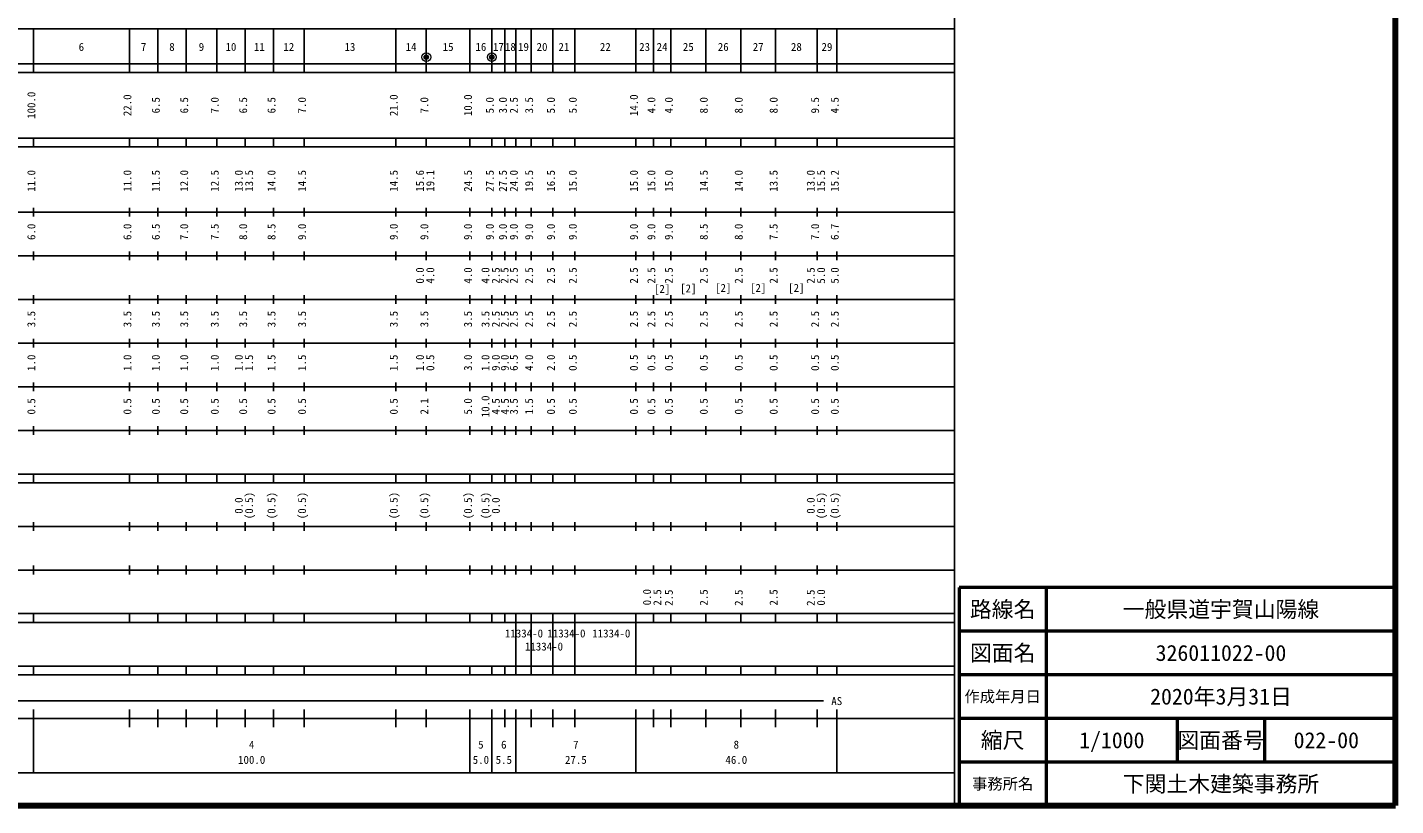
# Model space of a CAD drawing. Units: millimetres on the paper, enlarged 1000 times. Extents: x 40000 to 680000, y 20000 to 380000.
# Drawn here: x 366629 to 680000, y 20000 to 198357 of the extents above; entities that cross this region are included whole.
import ezdxf
from ezdxf.enums import TextEntityAlignment as Align

# ---------------------------------------------------------------- set-up
doc = ezdxf.new("R2010")
doc.units = ezdxf.units.MM
doc.header["$LTSCALE"] = 1000
doc.header["$PDMODE"] = 32
doc.header["$PDSIZE"] = 500
for name, color, linetype, lineweight in [('M-TTL', 2, 'Continuous', 140), ('M-TTL-BAND', 7, 'Continuous', 25), ('M-TTL-FRAM', 2, 'Continuous', 50), ('M-TTL-LINE', 7, 'Continuous', 50), ('M-TTL-TXT', 7, 'Continuous', 13)]:
    doc.layers.add(name, color=color, linetype=linetype, lineweight=lineweight)
doc.styles.add('ＭＳ ゴシック', font='')
doc.styles.get('ＭＳ ゴシック').set_extended_font_data('MS Gothic')

msp = doc.modelspace()

# ---------------------------------------------------------------- linework, layer by layer
at = {"layer": 'M-TTL'}
for p, q in [((680000, 20000), (680000, 380000)), ((40000, 20000), (680000, 20000))]:
    msp.add_line(p, q, dxfattribs=at)
at = {"layer": 'M-TTL-BAND'}
for p, q in [((579000, 20000), (579000, 370000)), ((68000, 198000), (579000, 198000)), ((368000, 188000), (368000, 198000)), ((390000, 188000), (390000, 198000)), ((396500, 188000), (396500, 198000)), ((403000, 188000), (403000, 198000)), ((410000, 188000), (410000, 198000)), ((416500, 188000), (416500, 198000)), ((423000, 188000), (423000, 198000)), ((430000, 188000), (430000, 198000)), ((451000, 188000), (451000, 198000)), ((458000, 188000), (458000, 198000)), ((468000, 188000), (468000, 198000)), ((473000, 188000), (473000, 198000)), ((476000, 188000), (476000, 198000)), ((478500, 188000), (478500, 198000)), ((482000, 188000), (482000, 198000)), ((487000, 188000), (487000, 198000)), ((492000, 188000), (492000, 198000)), ((506000, 188000), (506000, 198000)), ((510000, 188000), (510000, 198000)), ((514000, 188000), (514000, 198000)), ((522000, 188000), (522000, 198000)), ((530000, 188000), (530000, 198000)), ((538000, 188000), (538000, 198000)), ((547500, 188000), (547500, 198000)), ((552000, 188000), (552000, 198000)), ((40000, 190000), (579000, 190000)), ((40000, 188000), (579000, 188000)), ((40000, 173000), (579000, 173000)), ((368000, 171000), (368000, 173000)), ((390000, 171000), (390000, 173000)), ((396500, 171000), (396500, 173000)), ((403000, 171000), (403000, 173000)), ((410000, 171000), (410000, 173000)), ((416500, 171000), (416500, 173000)), ((423000, 171000), (423000, 173000)), ((430000, 171000), (430000, 173000)), ((451000, 171000), (451000, 173000)), ((458000, 171000), (458000, 173000)), ((468000, 171000), (468000, 173000)), ((473000, 171000), (473000, 173000)), ((476000, 171000), (476000, 173000)), ((478500, 171000), (478500, 173000)), ((482000, 171000), (482000, 173000)), ((487000, 171000), (487000, 173000)), ((492000, 171000), (492000, 173000)), ((506000, 171000), (506000, 173000)), ((510000, 171000), (510000, 173000)), ((514000, 171000), (514000, 173000)), ((522000, 171000), (522000, 173000)), ((530000, 171000), (530000, 173000)), ((538000, 171000), (538000, 173000)), ((547500, 171000), (547500, 173000)), ((552000, 171000), (552000, 173000)), ((40000, 171000), (579000, 171000)), ((368000, 155000), (368000, 157000)), ((390000, 155000), (390000, 157000)), ((396500, 155000), (396500, 157000)), ((403000, 155000), (403000, 157000)), ((410000, 155000), (410000, 157000)), ((416500, 155000), (416500, 157000)), ((423000, 155000), (423000, 157000)), ((430000, 155000), (430000, 157000)), ((451000, 155000), (451000, 157000)), ((458000, 155000), (458000, 157000)), ((468000, 155000), (468000, 157000)), ((473000, 155000), (473000, 157000)), ((476000, 155000), (476000, 157000)), ((478500, 155000), (478500, 157000)), ((482000, 155000), (482000, 157000)), ((487000, 155000), (487000, 157000)), ((492000, 155000), (492000, 157000)), ((506000, 155000), (506000, 157000)), ((510000, 155000), (510000, 157000)), ((514000, 155000), (514000, 157000)), ((522000, 155000), (522000, 157000)), ((530000, 155000), (530000, 157000)), ((538000, 155000), (538000, 157000)), ((547500, 155000), (547500, 157000)), ((552000, 155000), (552000, 157000)), ((40000, 156000), (579000, 156000)), ((46000, 146000), (579000, 146000)), ((368000, 145000), (368000, 147000)), ((390000, 145000), (390000, 147000)), ((396500, 145000), (396500, 147000)), ((403000, 145000), (403000, 147000)), ((410000, 145000), (410000, 147000)), ((416500, 145000), (416500, 147000)), ((423000, 145000), (423000, 147000)), ((430000, 145000), (430000, 147000)), ((451000, 145000), (451000, 147000)), ((458000, 145000), (458000, 147000)), ((468000, 145000), (468000, 147000)), ((473000, 145000), (473000, 147000)), ((476000, 145000), (476000, 147000)), ((478500, 145000), (478500, 147000)), ((482000, 145000), (482000, 147000)), ((487000, 145000), (487000, 147000)), ((492000, 145000), (492000, 147000)), ((506000, 145000), (506000, 147000)), ((510000, 145000), (510000, 147000)), ((514000, 145000), (514000, 147000)), ((522000, 145000), (522000, 147000)), ((530000, 145000), (530000, 147000)), ((538000, 145000), (538000, 147000)), ((547500, 145000), (547500, 147000)), ((552000, 145000), (552000, 147000)), ((52000, 136000), (579000, 136000)), ((368000, 135000), (368000, 137000)), ((390000, 135000), (390000, 137000)), ((396500, 135000), (396500, 137000)), ((403000, 135000), (403000, 137000)), ((410000, 135000), (410000, 137000)), ((416500, 135000), (416500, 137000)), ((423000, 135000), (423000, 137000)), ((430000, 135000), (430000, 137000)), ((451000, 135000), (451000, 137000)), ((458000, 135000), (458000, 137000)), ((468000, 135000), (468000, 137000)), ((473000, 135000), (473000, 137000)), ((476000, 135000), (476000, 137000)), ((478500, 135000), (478500, 137000)), ((482000, 135000), (482000, 137000)), ((487000, 135000), (487000, 137000)), ((492000, 135000), (492000, 137000)), ((506000, 135000), (506000, 137000)), ((510000, 135000), (510000, 137000)), ((514000, 135000), (514000, 137000)), ((522000, 135000), (522000, 137000)), ((530000, 135000), (530000, 137000)), ((538000, 135000), (538000, 137000)), ((547500, 135000), (547500, 137000)), ((552000, 135000), (552000, 137000)), ((46000, 126000), (579000, 126000)), ((368000, 125000), (368000, 127000)), ((390000, 125000), (390000, 127000)), ((396500, 125000), (396500, 127000)), ((403000, 125000), (403000, 127000)), ((410000, 125000), (410000, 127000)), ((416500, 125000), (416500, 127000)), ((423000, 125000), (423000, 127000)), ((430000, 125000), (430000, 127000)), ((451000, 125000), (451000, 127000)), ((458000, 125000), (458000, 127000)), ((468000, 125000), (468000, 127000)), ((473000, 125000), (473000, 127000)), ((476000, 125000), (476000, 127000)), ((478500, 125000), (478500, 127000)), ((482000, 125000), (482000, 127000)), ((487000, 125000), (487000, 127000)), ((492000, 125000), (492000, 127000)), ((506000, 125000), (506000, 127000)), ((510000, 125000), (510000, 127000)), ((514000, 125000), (514000, 127000)), ((522000, 125000), (522000, 127000)), ((530000, 125000), (530000, 127000)), ((538000, 125000), (538000, 127000)), ((547500, 125000), (547500, 127000)), ((552000, 125000), (552000, 127000)), ((52000, 116000), (579000, 116000)), ((368000, 115000), (368000, 117000)), ((390000, 115000), (390000, 117000)), ((396500, 115000), (396500, 117000)), ((403000, 115000), (403000, 117000)), ((410000, 115000), (410000, 117000)), ((416500, 115000), (416500, 117000)), ((423000, 115000), (423000, 117000)), ((430000, 115000), (430000, 117000)), ((451000, 115000), (451000, 117000)), ((458000, 115000), (458000, 117000)), ((468000, 115000), (468000, 117000)), ((473000, 115000), (473000, 117000)), ((476000, 115000), (476000, 117000)), ((478500, 115000), (478500, 117000)), ((482000, 115000), (482000, 117000)), ((487000, 115000), (487000, 117000)), ((492000, 115000), (492000, 117000)), ((506000, 115000), (506000, 117000)), ((510000, 115000), (510000, 117000)), ((514000, 115000), (514000, 117000)), ((522000, 115000), (522000, 117000)), ((530000, 115000), (530000, 117000)), ((538000, 115000), (538000, 117000)), ((547500, 115000), (547500, 117000)), ((552000, 115000), (552000, 117000)), ((368000, 105000), (368000, 107000)), ((390000, 105000), (390000, 107000)), ((396500, 105000), (396500, 107000)), ((403000, 105000), (403000, 107000)), ((410000, 105000), (410000, 107000)), ((416500, 105000), (416500, 107000)), ((423000, 105000), (423000, 107000)), ((430000, 105000), (430000, 107000)), ((451000, 105000), (451000, 107000)), ((458000, 105000), (458000, 107000)), ((468000, 105000), (468000, 107000)), ((473000, 105000), (473000, 107000)), ((476000, 105000), (476000, 107000)), ((478500, 105000), (478500, 107000)), ((482000, 105000), (482000, 107000)), ((487000, 105000), (487000, 107000)), ((492000, 105000), (492000, 107000)), ((506000, 105000), (506000, 107000)), ((510000, 105000), (510000, 107000)), ((514000, 105000), (514000, 107000)), ((522000, 105000), (522000, 107000)), ((530000, 105000), (530000, 107000)), ((538000, 105000), (538000, 107000)), ((547500, 105000), (547500, 107000)), ((552000, 105000), (552000, 107000)), ((46000, 106000), (579000, 106000)), ((40000, 96000), (579000, 96000)), ((368000, 94000), (368000, 96000)), ((390000, 94000), (390000, 96000)), ((396500, 94000), (396500, 96000)), ((403000, 94000), (403000, 96000)), ((410000, 94000), (410000, 96000)), ((416500, 94000), (416500, 96000)), ((423000, 94000), (423000, 96000)), ((430000, 94000), (430000, 96000)), ((451000, 94000), (451000, 96000)), ((458000, 94000), (458000, 96000)), ((468000, 94000), (468000, 96000)), ((473000, 94000), (473000, 96000)), ((476000, 94000), (476000, 96000)), ((478500, 94000), (478500, 96000)), ((482000, 94000), (482000, 96000)), ((487000, 94000), (487000, 96000)), ((492000, 94000), (492000, 96000)), ((506000, 94000), (506000, 96000)), ((510000, 94000), (510000, 96000)), ((514000, 94000), (514000, 96000)), ((522000, 94000), (522000, 96000)), ((530000, 94000), (530000, 96000)), ((538000, 94000), (538000, 96000)), ((547500, 94000), (547500, 96000)), ((552000, 94000), (552000, 96000)), ((40000, 94000), (579000, 94000)), ((368000, 83000), (368000, 85000)), ((390000, 83000), (390000, 85000)), ((396500, 83000), (396500, 85000)), ((403000, 83000), (403000, 85000)), ((410000, 83000), (410000, 85000)), ((416500, 83000), (416500, 85000)), ((423000, 83000), (423000, 85000)), ((430000, 83000), (430000, 85000)), ((451000, 83000), (451000, 85000)), ((458000, 83000), (458000, 85000)), ((468000, 83000), (468000, 85000)), ((473000, 83000), (473000, 85000)), ((476000, 83000), (476000, 85000)), ((478500, 83000), (478500, 85000)), ((482000, 83000), (482000, 85000)), ((487000, 83000), (487000, 85000)), ((492000, 83000), (492000, 85000)), ((506000, 83000), (506000, 85000)), ((510000, 83000), (510000, 85000)), ((514000, 83000), (514000, 85000)), ((522000, 83000), (522000, 85000)), ((530000, 83000), (530000, 85000)), ((538000, 83000), (538000, 85000)), ((547500, 83000), (547500, 85000)), ((552000, 83000), (552000, 85000)), ((49000, 84000), (579000, 84000)), ((40000, 74000), (579000, 74000)), ((368000, 73000), (368000, 75000)), ((390000, 73000), (390000, 75000)), ((396500, 73000), (396500, 75000)), ((403000, 73000), (403000, 75000)), ((410000, 73000), (410000, 75000)), ((416500, 73000), (416500, 75000)), ((423000, 73000), (423000, 75000)), ((430000, 73000), (430000, 75000)), ((451000, 73000), (451000, 75000)), ((458000, 73000), (458000, 75000)), ((468000, 73000), (468000, 75000)), ((473000, 73000), (473000, 75000)), ((476000, 73000), (476000, 75000)), ((478500, 73000), (478500, 75000)), ((482000, 73000), (482000, 75000)), ((487000, 73000), (487000, 75000)), ((492000, 73000), (492000, 75000)), ((506000, 73000), (506000, 75000)), ((510000, 73000), (510000, 75000)), ((514000, 73000), (514000, 75000)), ((522000, 73000), (522000, 75000)), ((530000, 73000), (530000, 75000)), ((538000, 73000), (538000, 75000)), ((547500, 73000), (547500, 75000)), ((552000, 73000), (552000, 75000)), ((40000, 64000), (579000, 64000)), ((368000, 62000), (368000, 64000)), ((390000, 62000), (390000, 64000)), ((396500, 62000), (396500, 64000)), ((403000, 62000), (403000, 64000)), ((410000, 62000), (410000, 64000)), ((416500, 62000), (416500, 64000)), ((423000, 62000), (423000, 64000)), ((430000, 62000), (430000, 64000)), ((451000, 62000), (451000, 64000)), ((458000, 62000), (458000, 64000)), ((468000, 62000), (468000, 64000)), ((473000, 62000), (473000, 64000)), ((476000, 62000), (476000, 64000)), ((478500, 62000), (478500, 64000)), ((482000, 62000), (482000, 64000)), ((487000, 62000), (487000, 64000)), ((492000, 62000), (492000, 64000)), ((506000, 62000), (506000, 64000)), ((510000, 62000), (510000, 64000)), ((514000, 62000), (514000, 64000)), ((522000, 62000), (522000, 64000)), ((530000, 62000), (530000, 64000)), ((538000, 62000), (538000, 64000)), ((547500, 62000), (547500, 64000)), ((552000, 62000), (552000, 64000)), ((40000, 62000), (579000, 62000)), ((478500, 52000), (478500, 62000)), ((482000, 52000), (482000, 62000)), ((482000, 52000), (482000, 62000)), ((487000, 52000), (487000, 62000)), ((487000, 52000), (487000, 62000)), ((492000, 52000), (492000, 62000)), ((492000, 52000), (492000, 62000)), ((506000, 52000), (506000, 62000)), ((40000, 52000), (579000, 52000)), ((368000, 50000), (368000, 52000)), ((390000, 50000), (390000, 52000)), ((396500, 50000), (396500, 52000)), ((403000, 50000), (403000, 52000)), ((410000, 50000), (410000, 52000)), ((416500, 50000), (416500, 52000)), ((423000, 50000), (423000, 52000)), ((430000, 50000), (430000, 52000)), ((451000, 50000), (451000, 52000)), ((458000, 50000), (458000, 52000)), ((468000, 50000), (468000, 52000)), ((473000, 50000), (473000, 52000)), ((476000, 50000), (476000, 52000)), ((478500, 50000), (478500, 52000)), ((482000, 50000), (482000, 52000)), ((487000, 50000), (487000, 52000)), ((492000, 50000), (492000, 52000)), ((506000, 50000), (506000, 52000)), ((510000, 50000), (510000, 52000)), ((514000, 50000), (514000, 52000)), ((522000, 50000), (522000, 52000)), ((530000, 50000), (530000, 52000)), ((538000, 50000), (538000, 52000)), ((547500, 50000), (547500, 52000)), ((552000, 50000), (552000, 52000)), ((40000, 50000), (579000, 50000)), ((71000, 44000), (549000, 44000)), ((368000, 27500), (368000, 42000)), ((390000, 38000), (390000, 42000)), ((396500, 38000), (396500, 42000)), ((403000, 38000), (403000, 42000)), ((410000, 38000), (410000, 42000)), ((416500, 38000), (416500, 42000)), ((423000, 38000), (423000, 42000)), ((430000, 38000), (430000, 42000)), ((451000, 38000), (451000, 42000)), ((458000, 38000), (458000, 42000)), ((468000, 27500), (468000, 42000)), ((473000, 27500), (473000, 42000)), ((476000, 38000), (476000, 42000)), ((478500, 27500), (478500, 42000)), ((482000, 38000), (482000, 42000)), ((487000, 38000), (487000, 42000)), ((492000, 38000), (492000, 42000)), ((506000, 27500), (506000, 42000)), ((510000, 38000), (510000, 42000)), ((514000, 38000), (514000, 42000)), ((522000, 38000), (522000, 42000)), ((530000, 38000), (530000, 42000)), ((538000, 38000), (538000, 42000)), ((547500, 38000), (547500, 42000)), ((552000, 27500), (552000, 42000)), ((40000, 40000), (579000, 40000)), ((68000, 27500), (579000, 27500))]:
    msp.add_line(p, q, dxfattribs=at)
at = {"layer": 'M-TTL-FRAM'}
for p, q in [((680000, 70000), (580000, 70000)), ((580000, 70000), (580000, 20000))]:
    msp.add_line(p, q, dxfattribs=at)
at = {"layer": 'M-TTL-LINE'}
for p, q in [((600000, 70000), (600000, 20000)), ((680000, 60000), (580000, 60000)), ((680000, 50000), (580000, 50000)), ((680000, 40000), (580000, 40000)), ((630000, 40000), (630000, 30000)), ((650000, 40000), (650000, 30000)), ((680000, 30000), (580000, 30000))]:
    msp.add_line(p, q, dxfattribs=at)
at = {"layer": 'M-TTL-TXT'}
for centre, radius in [((458000, 191533), 1000), ((458000, 191533), 500), ((473000, 191533), 1000), ((473000, 191533), 500)]:
    msp.add_circle(centre, radius, dxfattribs=at)
for p in [(458000, 191533), (473000, 191533)]:
    msp.add_point(p, dxfattribs=at)

# ---------------------------------------------------------------- texts
at = {"layer": 'M-TTL-BAND', "style": 'ＭＳ ゴシック'}
for s, p in [('6', (379000, 192405)), ('7', (393250, 192405)), ('8', (399750, 192405)), ('9', (406500, 192405)), ('10', (413250, 192405)), ('11', (419750, 192405)), ('12', (426500, 192405)), ('13', (440500, 192405)), ('14', (454500, 192405)), ('15', (463000, 192405)), ('16', (470500, 192405)), ('17', (474500, 192405)), ('18', (477250, 192405)), ('19', (480250, 192405)), ('20', (484500, 192405)), ('21', (489500, 192405)), ('22', (499000, 192405)), ('23', (508000, 192405)), ('24', (512000, 192405)), ('25', (518000, 192405)), ('26', (526000, 192405)), ('27', (534000, 192405)), ('28', (542750, 192405)), ('29', (549750, 192405)), ('[2]', (512000, 136961)), ('[2]', (518000, 137060)), ('[2]', (526000, 137192)), ('[2]', (534000, 137192)), ('[2]', (542750, 137192)), ('AS', (552000, 42500)), ('4', (418000, 32523)), ('5', (470500, 32523)), ('6', (475750, 32523)), ('7', (492250, 32523)), ('8', (529000, 32523)), ('100.0', (418000, 29033)), ('5.0', (470500, 29033)), ('5.5', (475750, 29033)), ('27.5', (492250, 29033)), ('46.0', (529000, 29033))]:
    msp.add_text(s, height=1833, dxfattribs=at).set_placement(p, align=Align.BOTTOM_CENTER)
for s, p in [('100.0', (369000, 180500)), ('22.0', (391000, 180500)), ('6.5', (397500, 180500)), ('6.5', (404000, 180500)), ('7.0', (411000, 180500)), ('6.5', (417500, 180500)), ('6.5', (424000, 180500)), ('7.0', (431000, 180500)), ('21.0', (452000, 180500)), ('7.0', (459000, 180500)), ('10.0', (469000, 180500)), ('5.0', (474000, 180500)), ('3.0', (477000, 180500)), ('2.5', (479500, 180500)), ('3.5', (483000, 180500)), ('5.0', (488000, 180500)), ('5.0', (493000, 180500)), ('14.0', (507000, 180500)), ('4.0', (511000, 180500)), ('4.0', (515000, 180500)), ('8.0', (523000, 180500)), ('8.0', (531000, 180500)), ('8.0', (539000, 180500)), ('9.5', (548500, 180500)), ('4.5', (553000, 180500)), ('11.0', (369000, 163174)), ('11.0', (391000, 163174)), ('11.5', (397500, 163174)), ('12.0', (404000, 163174)), ('12.5', (411000, 163174)), ('13.0', (416500, 163174)), ('13.5', (418870, 163174)), ('14.0', (424000, 163174)), ('14.5', (431000, 163174)), ('14.5', (452000, 163174)), ('15.6', (458000, 163174)), ('19.1', (460370, 163174)), ('24.5', (469000, 163174)), ('27.5', (474000, 163174)), ('27.5', (477000, 163174)), ('24.0', (479500, 163174)), ('19.5', (483000, 163174)), ('16.5', (488000, 163174)), ('15.0', (493000, 163174)), ('15.0', (507000, 163174)), ('15.0', (511000, 163174)), ('15.0', (515000, 163174)), ('14.5', (523000, 163174)), ('14.0', (531000, 163174)), ('13.5', (539000, 163174)), ('13.0', (547500, 163174)), ('15.5', (549870, 163174)), ('15.2', (553000, 163174)), ('6.0', (369000, 151500)), ('6.0', (391000, 151500)), ('6.5', (397500, 151500)), ('7.0', (404000, 151500)), ('7.5', (411000, 151500)), ('8.0', (417500, 151500)), ('8.5', (424000, 151500)), ('9.0', (431000, 151500)), ('9.0', (452000, 151500)), ('9.0', (459000, 151500)), ('9.0', (469000, 151500)), ('9.0', (474000, 151500)), ('9.0', (477000, 151500)), ('9.0', (479500, 151500)), ('9.0', (483000, 151500)), ('9.0', (488000, 151500)), ('9.0', (493000, 151500)), ('9.0', (507000, 151500)), ('9.0', (511000, 151500)), ('9.0', (515000, 151500)), ('8.5', (523000, 151500)), ('8.0', (531000, 151500)), ('7.5', (539000, 151500)), ('7.0', (548500, 151500)), ('6.7', (553000, 151500)), ('0.0', (458000, 141500)), ('4.0', (460370, 141500)), ('4.0', (469000, 141500)), ('4.0', (473000, 141500)), ('2.5', (475370, 141500)), ('2.5', (477371, 141500)), ('2.5', (479500, 141500)), ('2.5', (483000, 141500)), ('2.5', (488000, 141500)), ('2.5', (493000, 141500)), ('2.5', (507000, 141500)), ('2.5', (511000, 141500)), ('2.5', (515000, 141500)), ('2.5', (523000, 141500)), ('2.5', (531000, 141500)), ('2.5', (539000, 141500)), ('2.5', (547500, 141500)), ('5.0', (549870, 141500)), ('5.0', (553000, 141500)), ('3.5', (369000, 131500)), ('3.5', (391000, 131500)), ('3.5', (397500, 131500)), ('3.5', (404000, 131500)), ('3.5', (411000, 131500)), ('3.5', (417500, 131500)), ('3.5', (424000, 131500)), ('3.5', (431000, 131500)), ('3.5', (452000, 131500)), ('3.5', (459000, 131500)), ('3.5', (469000, 131500)), ('3.5', (473000, 131500)), ('2.5', (475370, 131500)), ('2.5', (477430, 131500)), ('2.5', (479500, 131500)), ('2.5', (483000, 131500)), ('2.5', (488000, 131500)), ('2.5', (493000, 131500)), ('2.5', (507000, 131500)), ('2.5', (511000, 131500)), ('2.5', (515000, 131500)), ('2.5', (523000, 131500)), ('2.5', (531000, 131500)), ('2.5', (539000, 131500)), ('2.5', (548500, 131500)), ('2.5', (553000, 131500)), ('1.0', (369000, 121500)), ('1.0', (391000, 121500)), ('1.0', (397500, 121500)), ('1.0', (404000, 121500)), ('1.0', (411000, 121500)), ('1.0', (416500, 121500)), ('1.5', (418870, 121500)), ('1.5', (424000, 121500)), ('1.5', (431000, 121500)), ('1.5', (452000, 121500)), ('1.0', (458000, 121500)), ('0.5', (460370, 121500)), ('3.0', (469000, 121500)), ('1.0', (473000, 121500)), ('9.0', (475370, 121500)), ('9.0', (477426, 121500)), ('6.5', (479500, 121500)), ('4.0', (483000, 121500)), ('2.0', (488000, 121500)), ('0.5', (493000, 121500)), ('0.5', (507000, 121500)), ('0.5', (511000, 121500)), ('0.5', (515000, 121500)), ('0.5', (523000, 121500)), ('0.5', (531000, 121500)), ('0.5', (539000, 121500)), ('0.5', (548500, 121500)), ('0.5', (553000, 121500)), ('0.5', (369000, 111500)), ('0.5', (391000, 111500)), ('0.5', (397500, 111500)), ('0.5', (404000, 111500)), ('0.5', (411000, 111500)), ('0.5', (417500, 111500)), ('0.5', (424000, 111500)), ('0.5', (431000, 111500)), ('0.5', (452000, 111500)), ('2.1', (459000, 111500)), ('5.0', (469000, 111500)), ('10.0', (473000, 111500)), ('4.5', (475370, 111500)), ('4.5', (477451, 111500)), ('3.5', (479500, 111500)), ('1.5', (483000, 111500)), ('0.5', (488000, 111500)), ('0.5', (493000, 111500)), ('0.5', (507000, 111500)), ('0.5', (511000, 111500)), ('0.5', (515000, 111500)), ('0.5', (523000, 111500)), ('0.5', (531000, 111500)), ('0.5', (539000, 111500)), ('0.5', (548500, 111500)), ('0.5', (553000, 111500)), ('(0.5)', (418870, 88764)), ('(0.5)', (424000, 88764)), ('(0.5)', (431000, 88764)), ('(0.5)', (452000, 88764)), ('(0.5)', (459000, 88764)), ('(0.5)', (469000, 88764)), ('(0.5)', (473000, 88764)), ('(0.5)', (549870, 88764)), ('(0.5)', (553000, 88764)), ('0.0', (416500, 88764)), ('0.0', (475370, 88764)), ('0.0', (547500, 88764)), ('0.0', (510000, 67775)), ('2.5', (512370, 67711)), ('2.5', (515000, 67646)), ('2.5', (523000, 67711)), ('2.5', (531000, 67646)), ('2.5', (539000, 67711)), ('2.5', (547500, 67646)), ('0.0', (549870, 67711))]:
    msp.add_text(s, height=1833, rotation=90, dxfattribs=at).set_placement(p, align=Align.BOTTOM_CENTER)
for p in [(476000, 58000), (485725, 58000), (496000, 58000), (480585, 54998)]:
    msp.add_text('11334-0', height=1833, dxfattribs=at).set_placement(p, align=Align.BOTTOM_LEFT)
at = {"layer": 'M-TTL-TXT', "style": 'ＭＳ ゴシック'}
for s, height, p in [('路線名', 3666, (590000, 65000)), ('路線名', 3666, (590000, 65000)), ('一般県道宇賀山陽線', 3666, (640000, 65000)), ('図面名', 3666, (590000, 55000)), ('図面名', 3666, (590000, 55000)), ('326011022-00', 3666, (640000, 55000)), ('2020年3月31日', 3666, (640000, 45000)), ('作成年月日', 2566, (590000, 45000)), ('作成年月日', 2566, (590000, 45000)), ('縮尺', 3666, (590000, 35000)), ('縮尺', 3666, (590000, 35000)), ('1/1000', 3666, (615000, 35000)), ('図面番号', 3666, (640000, 35000)), ('図面番号', 3666, (640000, 35000)), ('022-00', 3666, (664125, 35000)), ('事務所名', 2566, (590000, 25000)), ('事務所名', 2566, (590000, 25000)), ('下関土木建築事務所', 3666, (640000, 25000))]:
    msp.add_text(s, height=height, dxfattribs=at).set_placement(p, align=Align.MIDDLE_CENTER)

doc.saveas('drawing.dxf')
